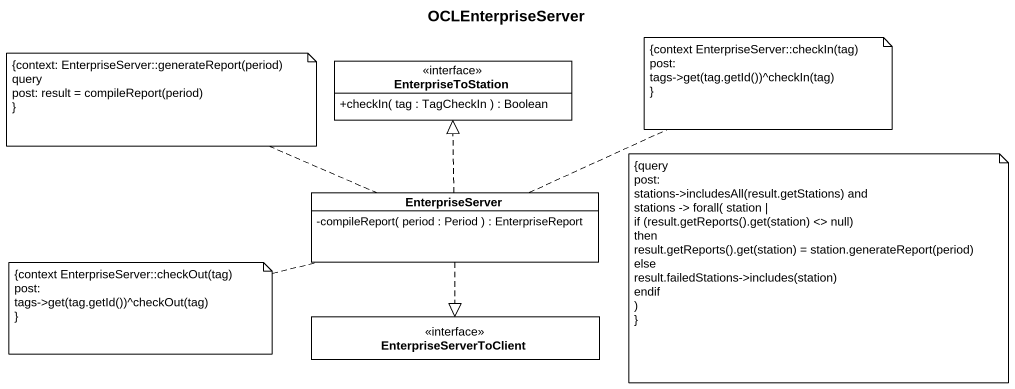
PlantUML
@startuml
title OCLEnterpriseServer
hide circle
hide empty members
skinparam classAttributeIconSize 0
interface EnterpriseToStation {
  +checkIn( tag : TagCheckIn ) : Boolean
}
class EnterpriseServer {
  -compileReport( period : Period ) : EnterpriseReport
}
interface EnterpriseServerToClient
EnterpriseServer .up.|> EnterpriseToStation
EnterpriseServer ..|> EnterpriseServerToClient
note left of EnterpriseServer
  {context: EnterpriseServer::generateReport(period)
  query
  post: result = compileReport(period)
  ~}
end note
note right of EnterpriseServer
  {context EnterpriseServer::checkIn(tag)
  post:
  tags->get(tag.getId())^checkIn(tag)
  ~}
end note
note as N3
  {query
  post:
  stations->includesAll(result.getStations) and
  stations -> forall( station |
  if (result.getReports().get(station) <> null)
  then
  result.getReports().get(station) = station.generateReport(period)
  else
  result.failedStations->includes(station)
  endif
  )
  ~}
end note
note left of EnterpriseServer
  {context EnterpriseServer::checkOut(tag)
  post:
  tags->get(tag.getId())^checkOut(tag)
  ~}
end note
@enduml
